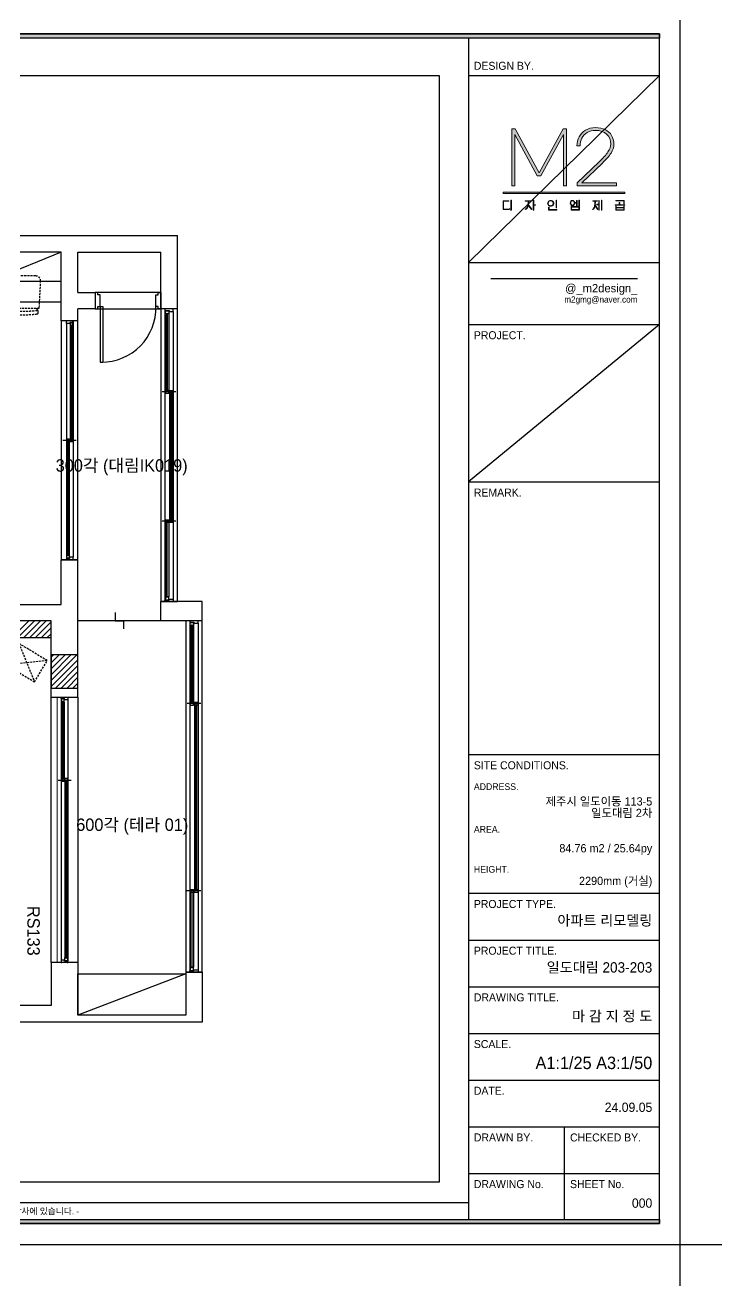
# Model space of a CAD drawing. Header units: inches. Extents: x 69359 to 144970, y -4972 to 56514.
# Drawn here: x 132274 to 140670, y 3421 to 18626 of the extents above; entities that cross this region are included whole.
import ezdxf
from ezdxf.enums import TextEntityAlignment as Align

# ---------------------------------------------------------------- set-up
doc = ezdxf.new("R2010")
doc.units = ezdxf.units.IN
doc.header["$LTSCALE"] = 50
doc.header["$MEASUREMENT"] = 0
doc.linetypes.add('DASHED', pattern=[0.75, 0.5, -0.25])
for name, color, linetype in [('02-WAL', 2, 'Continuous'), ('03-WAL NEW', 3, 'Continuous'), ('04-WIN', 4, 'Continuous'), ('06-FUR', 6, 'Continuous'), ('3.기호.계단선', 30, 'Continuous'), ('_U+B808_U+C774_U+C5B4 2', 7, 'Continuous'), ('FORM(YOURNAME)-1', 1, 'Continuous'), ('FORM(YOURNAME)-11', 1, 'Continuous'), ('FUR', 8, 'DASHED'), ('도면층4', 4, 'Continuous'), ('도면층5', 5, 'Continuous')]:
    doc.layers.add(name, color=color, linetype=linetype)
doc.styles.add('YOURNAME', font='HY울릉도M.TTF')
doc.styles.add('코레일둥고', font='Korail_Round_Gothic_Medium.ttf')

# ---------------------------------------------------------------- blocks, each defined once
blk = doc.blocks.new('block 34')
at = {"layer": '_U+B808_U+C774_U+C5B4 2'}
h = blk.add_hatch(color=35, dxfattribs=at)
h.dxf.hatch_style = 2
edge = h.paths.add_edge_path()
edge.add_spline(control_points=[(704.68, -105.78), (705.57, -106.21), (706.25, -106.83), (706.73, -107.63), (707.21, -108.43), (707.45, -109.38), (707.45, -110.46), (707.45, -111.43), (707.14, -112.39), (706.53, -113.34), (705.92, -114.29), (704.98, -115.38), (703.7, -116.62), (703.7, -116.62), (697.12, -122.91), (697.12, -122.91), (697.12, -122.91), (708.26, -122.91), (708.26, -122.91), (708.26, -122.91), (708.26, -123.82), (708.26, -123.82), (708.26, -123.82), (695.66, -123.82), (695.66, -123.82), (695.66, -123.82), (695.66, -122.91), (695.66, -122.91), (695.66, -122.91), (702.73, -116.15), (702.73, -116.15), (703.99, -114.93), (704.93, -113.86), (705.54, -112.95), (706.15, -112.03), (706.45, -111.2), (706.45, -110.46), (706.45, -109.07), (706.01, -107.98), (705.12, -107.2), (704.23, -106.42), (703.05, -106.03), (701.57, -106.03), (700.53, -106.03), (699.64, -106.26), (698.89, -106.71), (698.15, -107.15), (697.57, -107.75), (697.18, -108.5), (696.79, -109.25), (696.59, -110.06), (696.59, -110.94), (696.59, -110.94), (695.59, -110.94), (695.59, -110.94), (695.59, -109.89), (695.83, -108.93), (696.3, -108.05), (696.77, -107.17), (697.46, -106.46), (698.36, -105.93), (699.26, -105.4), (700.33, -105.13), (701.57, -105.13), (702.76, -105.13), (703.79, -105.35), (704.68, -105.78)], knot_values=[0, 0, 0, 0, 1, 1, 1, 2, 2, 2, 3, 3, 3, 4, 4, 4, 5, 5, 5, 6, 6, 6, 7, 7, 7, 8, 8, 8, 9, 9, 9, 10, 10, 10, 11, 11, 11, 12, 12, 12, 13, 13, 13, 14, 14, 14, 15, 15, 15, 16, 16, 16, 17, 17, 17, 18, 18, 18, 19, 19, 19, 20, 20, 20, 21, 21, 21, 22, 22, 22, 22], degree=3, periodic=0)
h = blk.add_hatch(color=35, dxfattribs=at)
h.dxf.hatch_style = 2
h.paths.add_polyline_path([(674.6, -105.53), (675.73, -105.53), (683.42, -119.69), (691.1, -105.53), (692.22, -105.53), (692.22, -123.82), (691.22, -123.82), (691.22, -107.31), (683.97, -120.67), (682.84, -120.67), (675.59, -107.31), (675.59, -123.82), (674.6, -123.82)])
at = {"layer": '_U+B808_U+C774_U+C5B4 2', "lineweight": 0}
blk.add_lwpolyline([(674.6, -105.53), (675.73, -105.53), (683.42, -119.69), (691.1, -105.53), (692.22, -105.53), (692.22, -123.82), (691.22, -123.82), (691.22, -107.31), (683.97, -120.67), (682.84, -120.67), (675.59, -107.31), (675.59, -123.82), (674.6, -123.82), (674.6, -105.53)], dxfattribs=at)
blk.add_open_spline([(704.68, -105.78), (705.57, -106.21), (706.25, -106.83), (706.73, -107.63), (707.21, -108.43), (707.45, -109.38), (707.45, -110.46), (707.45, -111.43), (707.14, -112.39), (706.53, -113.34), (705.92, -114.29), (704.98, -115.38), (703.7, -116.62), (703.7, -116.62), (697.12, -122.91), (697.12, -122.91), (697.12, -122.91), (708.26, -122.91), (708.26, -122.91), (708.26, -122.91), (708.26, -123.82), (708.26, -123.82), (708.26, -123.82), (695.66, -123.82), (695.66, -123.82), (695.66, -123.82), (695.66, -122.91), (695.66, -122.91), (695.66, -122.91), (702.73, -116.15), (702.73, -116.15), (703.99, -114.93), (704.93, -113.86), (705.54, -112.95), (706.15, -112.03), (706.45, -111.2), (706.45, -110.46), (706.45, -109.07), (706.01, -107.98), (705.12, -107.2), (704.23, -106.42), (703.05, -106.03), (701.57, -106.03), (700.53, -106.03), (699.64, -106.26), (698.89, -106.71), (698.15, -107.15), (697.57, -107.75), (697.18, -108.5), (696.79, -109.25), (696.59, -110.06), (696.59, -110.94), (696.59, -110.94), (695.59, -110.94), (695.59, -110.94), (695.59, -109.89), (695.83, -108.93), (696.3, -108.05), (696.77, -107.17), (697.46, -106.46), (698.36, -105.93), (699.26, -105.4), (700.33, -105.13), (701.57, -105.13), (702.76, -105.13), (703.79, -105.35), (704.68, -105.78)], degree=3, knots=[0, 0, 0, 0, 1, 1, 1, 2, 2, 2, 3, 3, 3, 4, 4, 4, 5, 5, 5, 6, 6, 6, 7, 7, 7, 8, 8, 8, 9, 9, 9, 10, 10, 10, 11, 11, 11, 12, 12, 12, 13, 13, 13, 14, 14, 14, 15, 15, 15, 16, 16, 16, 17, 17, 17, 18, 18, 18, 19, 19, 19, 20, 20, 20, 21, 21, 21, 22, 22, 22, 22], dxfattribs=at)
blk = doc.blocks.new('block 35')
at = {"layer": '_U+B808_U+C774_U+C5B4 2'}
h = blk.add_hatch(color=35, dxfattribs=at)
h.dxf.hatch_style = 2
edge = h.paths.add_edge_path()
edge.add_spline(control_points=[(673.72, -128.8), (673.72, -128.8), (672, -128.8), (672, -128.8), (672, -128.8), (672, -131.36), (672, -131.36), (672, -131.36), (673.14, -131.36), (673.14, -131.36), (673.29, -131.36), (673.44, -131.34), (673.6, -131.31), (673.75, -131.28), (673.88, -131.24), (673.98, -131.2), (673.98, -131.2), (673.98, -131.35), (673.98, -131.35), (673.88, -131.4), (673.75, -131.44), (673.6, -131.47), (673.45, -131.49), (673.3, -131.51), (673.14, -131.51), (673.14, -131.51), (671.83, -131.51), (671.83, -131.51), (671.83, -131.51), (671.83, -128.65), (671.83, -128.65), (671.83, -128.65), (673.72, -128.65), (673.72, -128.65), (673.72, -128.65), (673.72, -128.8), (673.72, -128.8)], knot_values=[0, 0, 0, 0, 1, 1, 1, 2, 2, 2, 3, 3, 3, 4, 4, 4, 5, 5, 5, 6, 6, 6, 7, 7, 7, 8, 8, 8, 9, 9, 9, 10, 10, 10, 11, 11, 11, 12, 12, 12, 12], degree=3, periodic=0)
h.paths.add_polyline_path([(674.54, -131.73), (674.38, -131.74), (674.38, -128.5), (674.54, -128.5)])
h = blk.add_hatch(color=35, dxfattribs=at)
h.dxf.hatch_style = 2
edge = h.paths.add_edge_path()
edge.add_spline(control_points=[(679.96, -130.01), (679.96, -130.01), (681.09, -131.37), (681.09, -131.37), (681.09, -131.37), (680.96, -131.47), (680.96, -131.47), (680.96, -131.47), (679.92, -130.19), (679.92, -130.19), (679.82, -130.57), (679.69, -130.87), (679.52, -131.09), (679.35, -131.32), (679.14, -131.46), (678.9, -131.51), (678.9, -131.51), (678.9, -131.36), (678.9, -131.36), (679.11, -131.3), (679.3, -131.16), (679.45, -130.93), (679.6, -130.7), (679.71, -130.39), (679.79, -130.03), (679.86, -129.66), (679.91, -129.25), (679.91, -128.8), (679.91, -128.8), (678.97, -128.8), (678.97, -128.8), (678.97, -128.8), (678.97, -128.65), (678.97, -128.65), (678.97, -128.65), (681, -128.65), (681, -128.65), (681, -128.65), (681, -128.8), (681, -128.8), (681, -128.8), (680.07, -128.8), (680.07, -128.8), (680.06, -129.26), (680.03, -129.66), (679.96, -130.01)], knot_values=[0, 0, 0, 0, 1, 1, 1, 2, 2, 2, 3, 3, 3, 4, 4, 4, 5, 5, 5, 6, 6, 6, 7, 7, 7, 8, 8, 8, 9, 9, 9, 10, 10, 10, 11, 11, 11, 12, 12, 12, 13, 13, 13, 14, 14, 14, 15, 15, 15, 15], degree=3, periodic=0)
h.paths.add_polyline_path([(682.21, -130.06), (681.69, -130.06), (681.69, -131.73), (681.54, -131.73), (681.54, -128.5), (681.69, -128.5), (681.69, -129.92), (682.21, -129.92)])
h = blk.add_hatch(color=35, dxfattribs=at)
h.dxf.hatch_style = 2
edge = h.paths.add_edge_path()
edge.add_spline(control_points=[(687.69, -128.68), (687.84, -128.76), (687.95, -128.87), (688.03, -129.01), (688.11, -129.15), (688.15, -129.3), (688.15, -129.47), (688.15, -129.64), (688.11, -129.8), (688.03, -129.94), (687.95, -130.08), (687.84, -130.19), (687.69, -130.27), (687.54, -130.35), (687.36, -130.39), (687.15, -130.39), (686.95, -130.39), (686.77, -130.35), (686.62, -130.27), (686.47, -130.19), (686.36, -130.08), (686.28, -129.94), (686.2, -129.8), (686.16, -129.64), (686.16, -129.47), (686.16, -129.3), (686.2, -129.15), (686.28, -129.01), (686.36, -128.87), (686.47, -128.76), (686.62, -128.68), (686.77, -128.6), (686.95, -128.56), (687.15, -128.56), (687.36, -128.56), (687.54, -128.6), (687.69, -128.68)], knot_values=[0, 0, 0, 0, 1, 1, 1, 2, 2, 2, 3, 3, 3, 4, 4, 4, 5, 5, 5, 6, 6, 6, 7, 7, 7, 8, 8, 8, 9, 9, 9, 10, 10, 10, 11, 11, 11, 12, 12, 12, 12], degree=3, periodic=0)
edge = h.paths.add_edge_path()
edge.add_spline(control_points=[(686.72, -128.79), (686.59, -128.86), (686.49, -128.95), (686.43, -129.07), (686.36, -129.18), (686.32, -129.32), (686.32, -129.47), (686.32, -129.63), (686.36, -129.76), (686.43, -129.88), (686.49, -130), (686.59, -130.09), (686.72, -130.15), (686.84, -130.22), (686.99, -130.25), (687.15, -130.25), (687.32, -130.25), (687.46, -130.22), (687.59, -130.15), (687.72, -130.09), (687.81, -130), (687.88, -129.88), (687.95, -129.76), (687.98, -129.63), (687.98, -129.47), (687.98, -129.32), (687.95, -129.18), (687.88, -129.07), (687.81, -128.95), (687.72, -128.86), (687.59, -128.79), (687.46, -128.73), (687.32, -128.7), (687.15, -128.7), (686.99, -128.7), (686.84, -128.73), (686.72, -128.79)], knot_values=[0, 0, 0, 0, 1, 1, 1, 2, 2, 2, 3, 3, 3, 4, 4, 4, 5, 5, 5, 6, 6, 6, 7, 7, 7, 8, 8, 8, 9, 9, 9, 10, 10, 10, 11, 11, 11, 12, 12, 12, 12], degree=3, periodic=0)
h.paths.add_polyline_path([(686.6, -131.51), (689.15, -131.51), (689.15, -131.66), (686.44, -131.66), (686.44, -130.66), (686.6, -130.66)])
h.paths.add_polyline_path([(689.03, -130.91), (688.87, -130.91), (688.87, -128.5), (689.03, -128.5)])
h = blk.add_hatch(color=35, dxfattribs=at)
h.dxf.hatch_style = 2
edge = h.paths.add_edge_path()
edge.add_spline(control_points=[(694.67, -130), (694.55, -130.16), (694.37, -130.23), (694.14, -130.23), (693.91, -130.23), (693.73, -130.16), (693.61, -130), (693.48, -129.84), (693.42, -129.64), (693.42, -129.39), (693.42, -129.14), (693.48, -128.94), (693.61, -128.78), (693.73, -128.62), (693.91, -128.54), (694.14, -128.54), (694.35, -128.54), (694.51, -128.61), (694.63, -128.74), (694.75, -128.87), (694.83, -129.04), (694.85, -129.25), (694.85, -129.25), (695.45, -129.25), (695.45, -129.25), (695.45, -129.25), (695.45, -128.52), (695.45, -128.52), (695.45, -128.52), (695.61, -128.52), (695.61, -128.52), (695.61, -128.52), (695.61, -130.29), (695.61, -130.29), (695.61, -130.29), (695.45, -130.29), (695.45, -130.29), (695.45, -130.29), (695.45, -129.4), (695.45, -129.4), (695.45, -129.4), (694.86, -129.4), (694.86, -129.4), (694.85, -129.64), (694.79, -129.85), (694.67, -130)], knot_values=[0, 0, 0, 0, 1, 1, 1, 2, 2, 2, 3, 3, 3, 4, 4, 4, 5, 5, 5, 6, 6, 6, 7, 7, 7, 8, 8, 8, 9, 9, 9, 10, 10, 10, 11, 11, 11, 12, 12, 12, 13, 13, 13, 14, 14, 14, 15, 15, 15, 15], degree=3, periodic=0)
edge = h.paths.add_edge_path()
edge.add_spline(control_points=[(693.73, -129.9), (693.83, -130.03), (693.97, -130.09), (694.14, -130.09), (694.31, -130.09), (694.45, -130.03), (694.55, -129.9), (694.65, -129.78), (694.7, -129.61), (694.7, -129.39), (694.7, -129.17), (694.65, -129), (694.55, -128.87), (694.45, -128.75), (694.31, -128.69), (694.14, -128.69), (693.97, -128.69), (693.83, -128.75), (693.73, -128.87), (693.63, -129), (693.58, -129.17), (693.58, -129.39), (693.58, -129.61), (693.63, -129.78), (693.73, -129.9)], knot_values=[0, 0, 0, 0, 1, 1, 1, 2, 2, 2, 3, 3, 3, 4, 4, 4, 5, 5, 5, 6, 6, 6, 7, 7, 7, 8, 8, 8, 8], degree=3, periodic=0)
h.paths.add_polyline_path([(693.69, -130.55), (696.36, -130.55), (696.36, -131.66), (693.69, -131.66)])
h.paths.add_polyline_path([(693.85, -131.51), (696.2, -131.51), (696.2, -130.7), (693.85, -130.7)])
h.paths.add_polyline_path([(696.36, -128.5), (696.36, -130.32), (696.2, -130.32), (696.2, -128.5)])
h = blk.add_hatch(color=35, dxfattribs=at)
h.dxf.hatch_style = 2
edge = h.paths.add_edge_path()
edge.add_spline(control_points=[(701.46, -129.93), (701.46, -129.93), (702.28, -131.39), (702.28, -131.39), (702.28, -131.39), (702.15, -131.47), (702.15, -131.47), (702.15, -131.47), (701.43, -130.17), (701.43, -130.17), (701.3, -130.94), (701.03, -131.39), (700.63, -131.51), (700.63, -131.51), (700.63, -131.35), (700.63, -131.35), (700.88, -131.26), (701.06, -130.99), (701.18, -130.55), (701.3, -130.1), (701.37, -129.52), (701.37, -128.8), (701.37, -128.8), (700.67, -128.8), (700.67, -128.8), (700.67, -128.8), (700.67, -128.65), (700.67, -128.65), (700.67, -128.65), (702.19, -128.65), (702.19, -128.65), (702.19, -128.65), (702.19, -128.8), (702.19, -128.8), (702.19, -128.8), (701.53, -128.8), (701.53, -128.8), (701.52, -129.25), (701.5, -129.63), (701.46, -129.93)], knot_values=[0, 0, 0, 0, 1, 1, 1, 2, 2, 2, 3, 3, 3, 4, 4, 4, 5, 5, 5, 6, 6, 6, 7, 7, 7, 8, 8, 8, 9, 9, 9, 10, 10, 10, 11, 11, 11, 12, 12, 12, 13, 13, 13, 13], degree=3, periodic=0)
h.paths.add_polyline_path([(702.59, -128.52), (702.75, -128.52), (702.75, -131.68), (702.59, -131.68), (702.59, -129.95), (702, -129.95), (702, -129.8), (702.59, -129.8)])
h.paths.add_polyline_path([(703.61, -128.5), (703.61, -131.73), (703.45, -131.73), (703.45, -128.5)])
h = blk.add_hatch(color=35, dxfattribs=at)
h.dxf.hatch_style = 2
h.paths.add_polyline_path([(711.02, -129.93), (711.02, -130.07), (707.82, -130.07), (707.82, -129.93), (709.16, -129.93), (709.16, -129.2), (709.32, -129.2), (709.32, -129.93)])
h.paths.add_polyline_path([(710.61, -128.72), (708.07, -128.72), (708.07, -128.57), (710.77, -128.57), (710.77, -129.64), (710.61, -129.64)])
h.paths.add_polyline_path([(710.61, -130.36), (710.77, -130.36), (710.77, -131.66), (708.08, -131.66), (708.08, -130.36), (708.24, -130.36), (708.24, -130.83), (710.61, -130.83)])
h.paths.add_polyline_path([(710.61, -131.52), (710.61, -130.97), (708.24, -130.97), (708.24, -131.52)])
at = {"layer": '_U+B808_U+C774_U+C5B4 2', "lineweight": 0}
for points in [[(674.54, -131.73), (674.38, -131.74), (674.38, -128.5), (674.54, -128.5), (674.54, -131.73)], [(682.21, -130.06), (681.69, -130.06), (681.69, -131.73), (681.54, -131.73), (681.54, -128.5), (681.69, -128.5), (681.69, -129.92), (682.21, -129.92), (682.21, -130.06)], [(689.03, -130.91), (688.87, -130.91), (688.87, -128.5), (689.03, -128.5), (689.03, -130.91)], [(696.36, -128.5), (696.36, -130.32), (696.2, -130.32), (696.2, -128.5), (696.36, -128.5)], [(702.59, -128.52), (702.75, -128.52), (702.75, -131.68), (702.59, -131.68), (702.59, -129.95), (702, -129.95), (702, -129.8), (702.59, -129.8), (702.59, -128.52)], [(703.61, -128.5), (703.61, -131.73), (703.45, -131.73), (703.45, -128.5), (703.61, -128.5)], [(711.02, -129.93), (711.02, -130.07), (707.82, -130.07), (707.82, -129.93), (709.16, -129.93), (709.16, -129.2), (709.32, -129.2), (709.32, -129.93), (711.02, -129.93)], [(710.61, -128.72), (708.07, -128.72), (708.07, -128.57), (710.77, -128.57), (710.77, -129.64), (710.61, -129.64), (710.61, -128.72)], [(686.6, -131.51), (689.15, -131.51), (689.15, -131.66), (686.44, -131.66), (686.44, -130.66), (686.6, -130.66), (686.6, -131.51)], [(693.69, -130.55), (696.36, -130.55), (696.36, -131.66), (693.69, -131.66), (693.69, -130.55)], [(693.85, -131.51), (696.2, -131.51), (696.2, -130.7), (693.85, -130.7), (693.85, -131.51)], [(710.61, -130.36), (710.77, -130.36), (710.77, -131.66), (708.08, -131.66), (708.08, -130.36), (708.24, -130.36), (708.24, -130.83), (710.61, -130.83), (710.61, -130.36)], [(710.61, -131.52), (710.61, -130.97), (708.24, -130.97), (708.24, -131.52), (710.61, -131.52)]]:
    blk.add_lwpolyline(points, dxfattribs=at)
for points, knots in [([(673.72, -128.8), (673.72, -128.8), (672, -128.8), (672, -128.8), (672, -128.8), (672, -131.36), (672, -131.36), (672, -131.36), (673.14, -131.36), (673.14, -131.36), (673.29, -131.36), (673.44, -131.34), (673.6, -131.31), (673.75, -131.28), (673.88, -131.24), (673.98, -131.2), (673.98, -131.2), (673.98, -131.35), (673.98, -131.35), (673.88, -131.4), (673.75, -131.44), (673.6, -131.47), (673.45, -131.49), (673.3, -131.51), (673.14, -131.51), (673.14, -131.51), (671.83, -131.51), (671.83, -131.51), (671.83, -131.51), (671.83, -128.65), (671.83, -128.65), (671.83, -128.65), (673.72, -128.65), (673.72, -128.65), (673.72, -128.65), (673.72, -128.8), (673.72, -128.8)], [0, 0, 0, 0, 1, 1, 1, 2, 2, 2, 3, 3, 3, 4, 4, 4, 5, 5, 5, 6, 6, 6, 7, 7, 7, 8, 8, 8, 9, 9, 9, 10, 10, 10, 11, 11, 11, 12, 12, 12, 12]), ([(679.96, -130.01), (679.96, -130.01), (681.09, -131.37), (681.09, -131.37), (681.09, -131.37), (680.96, -131.47), (680.96, -131.47), (680.96, -131.47), (679.92, -130.19), (679.92, -130.19), (679.82, -130.57), (679.69, -130.87), (679.52, -131.09), (679.35, -131.32), (679.14, -131.46), (678.9, -131.51), (678.9, -131.51), (678.9, -131.36), (678.9, -131.36), (679.11, -131.3), (679.3, -131.16), (679.45, -130.93), (679.6, -130.7), (679.71, -130.39), (679.79, -130.03), (679.86, -129.66), (679.91, -129.25), (679.91, -128.8), (679.91, -128.8), (678.97, -128.8), (678.97, -128.8), (678.97, -128.8), (678.97, -128.65), (678.97, -128.65), (678.97, -128.65), (681, -128.65), (681, -128.65), (681, -128.65), (681, -128.8), (681, -128.8), (681, -128.8), (680.07, -128.8), (680.07, -128.8), (680.06, -129.26), (680.03, -129.66), (679.96, -130.01)], [0, 0, 0, 0, 1, 1, 1, 2, 2, 2, 3, 3, 3, 4, 4, 4, 5, 5, 5, 6, 6, 6, 7, 7, 7, 8, 8, 8, 9, 9, 9, 10, 10, 10, 11, 11, 11, 12, 12, 12, 13, 13, 13, 14, 14, 14, 15, 15, 15, 15]), ([(687.69, -128.68), (687.84, -128.76), (687.95, -128.87), (688.03, -129.01), (688.11, -129.15), (688.15, -129.3), (688.15, -129.47), (688.15, -129.64), (688.11, -129.8), (688.03, -129.94), (687.95, -130.08), (687.84, -130.19), (687.69, -130.27), (687.54, -130.35), (687.36, -130.39), (687.15, -130.39), (686.95, -130.39), (686.77, -130.35), (686.62, -130.27), (686.47, -130.19), (686.36, -130.08), (686.28, -129.94), (686.2, -129.8), (686.16, -129.64), (686.16, -129.47), (686.16, -129.3), (686.2, -129.15), (686.28, -129.01), (686.36, -128.87), (686.47, -128.76), (686.62, -128.68), (686.77, -128.6), (686.95, -128.56), (687.15, -128.56), (687.36, -128.56), (687.54, -128.6), (687.69, -128.68)], [0, 0, 0, 0, 1, 1, 1, 2, 2, 2, 3, 3, 3, 4, 4, 4, 5, 5, 5, 6, 6, 6, 7, 7, 7, 8, 8, 8, 9, 9, 9, 10, 10, 10, 11, 11, 11, 12, 12, 12, 12]), ([(686.72, -128.79), (686.59, -128.86), (686.49, -128.95), (686.43, -129.07), (686.36, -129.18), (686.32, -129.32), (686.32, -129.47), (686.32, -129.63), (686.36, -129.76), (686.43, -129.88), (686.49, -130), (686.59, -130.09), (686.72, -130.15), (686.84, -130.22), (686.99, -130.25), (687.15, -130.25), (687.32, -130.25), (687.46, -130.22), (687.59, -130.15), (687.72, -130.09), (687.81, -130), (687.88, -129.88), (687.95, -129.76), (687.98, -129.63), (687.98, -129.47), (687.98, -129.32), (687.95, -129.18), (687.88, -129.07), (687.81, -128.95), (687.72, -128.86), (687.59, -128.79), (687.46, -128.73), (687.32, -128.7), (687.15, -128.7), (686.99, -128.7), (686.84, -128.73), (686.72, -128.79)], [0, 0, 0, 0, 1, 1, 1, 2, 2, 2, 3, 3, 3, 4, 4, 4, 5, 5, 5, 6, 6, 6, 7, 7, 7, 8, 8, 8, 9, 9, 9, 10, 10, 10, 11, 11, 11, 12, 12, 12, 12]), ([(694.67, -130), (694.55, -130.16), (694.37, -130.23), (694.14, -130.23), (693.91, -130.23), (693.73, -130.16), (693.61, -130), (693.48, -129.84), (693.42, -129.64), (693.42, -129.39), (693.42, -129.14), (693.48, -128.94), (693.61, -128.78), (693.73, -128.62), (693.91, -128.54), (694.14, -128.54), (694.35, -128.54), (694.51, -128.61), (694.63, -128.74), (694.75, -128.87), (694.83, -129.04), (694.85, -129.25), (694.85, -129.25), (695.45, -129.25), (695.45, -129.25), (695.45, -129.25), (695.45, -128.52), (695.45, -128.52), (695.45, -128.52), (695.61, -128.52), (695.61, -128.52), (695.61, -128.52), (695.61, -130.29), (695.61, -130.29), (695.61, -130.29), (695.45, -130.29), (695.45, -130.29), (695.45, -130.29), (695.45, -129.4), (695.45, -129.4), (695.45, -129.4), (694.86, -129.4), (694.86, -129.4), (694.85, -129.64), (694.79, -129.85), (694.67, -130)], [0, 0, 0, 0, 1, 1, 1, 2, 2, 2, 3, 3, 3, 4, 4, 4, 5, 5, 5, 6, 6, 6, 7, 7, 7, 8, 8, 8, 9, 9, 9, 10, 10, 10, 11, 11, 11, 12, 12, 12, 13, 13, 13, 14, 14, 14, 15, 15, 15, 15]), ([(693.73, -129.9), (693.83, -130.03), (693.97, -130.09), (694.14, -130.09), (694.31, -130.09), (694.45, -130.03), (694.55, -129.9), (694.65, -129.78), (694.7, -129.61), (694.7, -129.39), (694.7, -129.17), (694.65, -129), (694.55, -128.87), (694.45, -128.75), (694.31, -128.69), (694.14, -128.69), (693.97, -128.69), (693.83, -128.75), (693.73, -128.87), (693.63, -129), (693.58, -129.17), (693.58, -129.39), (693.58, -129.61), (693.63, -129.78), (693.73, -129.9)], [0, 0, 0, 0, 1, 1, 1, 2, 2, 2, 3, 3, 3, 4, 4, 4, 5, 5, 5, 6, 6, 6, 7, 7, 7, 8, 8, 8, 8]), ([(701.46, -129.93), (701.46, -129.93), (702.28, -131.39), (702.28, -131.39), (702.28, -131.39), (702.15, -131.47), (702.15, -131.47), (702.15, -131.47), (701.43, -130.17), (701.43, -130.17), (701.3, -130.94), (701.03, -131.39), (700.63, -131.51), (700.63, -131.51), (700.63, -131.35), (700.63, -131.35), (700.88, -131.26), (701.06, -130.99), (701.18, -130.55), (701.3, -130.1), (701.37, -129.52), (701.37, -128.8), (701.37, -128.8), (700.67, -128.8), (700.67, -128.8), (700.67, -128.8), (700.67, -128.65), (700.67, -128.65), (700.67, -128.65), (702.19, -128.65), (702.19, -128.65), (702.19, -128.65), (702.19, -128.8), (702.19, -128.8), (702.19, -128.8), (701.53, -128.8), (701.53, -128.8), (701.52, -129.25), (701.5, -129.63), (701.46, -129.93)], [0, 0, 0, 0, 1, 1, 1, 2, 2, 2, 3, 3, 3, 4, 4, 4, 5, 5, 5, 6, 6, 6, 7, 7, 7, 8, 8, 8, 9, 9, 9, 10, 10, 10, 11, 11, 11, 12, 12, 12, 13, 13, 13, 13])]:
    blk.add_open_spline(points, degree=3, knots=knots, dxfattribs=at)
blk = doc.blocks.new('block 33')
at = {"layer": '_U+B808_U+C774_U+C5B4 2'}
for name in ['block 34', 'block 35']:
    blk.add_blockref(name, (0, 0), dxfattribs=at)
blk = doc.blocks.new('block 32')
at = {"layer": '_U+B808_U+C774_U+C5B4 2'}
h = blk.add_hatch(color=35, dxfattribs=at)
h.dxf.hatch_style = 2
h.paths.add_polyline_path([(711.02, -126.32), (671.83, -126.32), (671.83, -125.91), (711.02, -125.91)])
at = {"layer": '_U+B808_U+C774_U+C5B4 2', "lineweight": 0}
blk.add_lwpolyline([(711.02, -126.32), (671.83, -126.32), (671.83, -125.91), (711.02, -125.91), (711.02, -126.32)], dxfattribs=at)
at = {"layer": '_U+B808_U+C774_U+C5B4 2'}
blk.add_blockref('block 33', (0, 0), dxfattribs=at)
blk = doc.blocks.new('FORM-ELEVATION')
at = {"layer": 'FORM(YOURNAME)-11'}
h = blk.add_hatch(color=256, dxfattribs=at)
h.dxf.hatch_style = 1
h.paths.add_polyline_path([(-10309, 35708), (71691, 35708), (71691, 35508), (-10309, 35508)])
h.paths.add_polyline_path([(-10309, -21492), (71691, -21492), (71691, -21692), (-10309, -21692)])
at = {"layer": 'Defpoints', "color": 158}
for p, q in [((62481, 35508), (62481, -21492)), ((62481, 33708), (71691, 33708)), ((62481, 24686), (71691, 33708)), ((62481, 24686), (71691, 24686)), ((71691, 21686), (62481, 14097)), ((62481, -20692), (-10309, -20692))]:
    blk.add_line(p, q, dxfattribs=at)
for points in [[(-10309, -21692), (71691, -21692), (71691, 35708), (-10309, 35708)], [(-8309, 33708), (61071, 33708), (61071, -19692), (-8309, -19692)]]:
    blk.add_lwpolyline(points, close=True, dxfattribs=at)
at = {"layer": 'Defpoints', "color": 1}
blk.add_lwpolyline([(72691, -24692), (72691, -22692), (74691, -22692)], dxfattribs=at)
at = {"layer": 'FORM(YOURNAME)-11', "color": 251}
blk.add_line((63550, 23916), (70622, 23916), dxfattribs=at)
at = {"layer": 'FORM(YOURNAME)-11', "color": 14}
for p, q in [((62481, 21686), (71691, 21686)), ((62481, 14097), (71691, 14097)), ((62481, 937), (71691, 937)), ((62481, -5756), (71691, -5756)), ((62481, -8009), (71691, -8009)), ((62481, -10261), (71691, -10261)), ((62481, -12514), (71691, -12514)), ((62481, -14766), (71691, -14766)), ((62481, -17019), (71691, -17019)), ((67086, -17019), (67086, -21492)), ((62481, -19271), (71691, -19271))]:
    blk.add_line(p, q, dxfattribs=at)
at = {"layer": 'FORM(YOURNAME)-11', "color": 250}
blk.add_lwpolyline([(-11309, -22692), (72691, -22692), (72691, 36708), (-11309, 36708)], close=True, dxfattribs=at)
at = {"layer": 'FORM(YOURNAME)-11'}
for points in [[(-10309, 35708), (71691, 35708), (71691, 35508), (-10309, 35508)], [(-10309, -21492), (71691, -21492), (71691, -21692), (-10309, -21692)]]:
    blk.add_lwpolyline(points, close=True, dxfattribs=at)
at = {"layer": '_U+B808_U+C774_U+C5B4 2', "xscale": 150, "yscale": 150, "zscale": 150}
blk.add_blockref('block 32', (-36628, 46957), dxfattribs=at)
at = {"layer": 'FORM(YOURNAME)-11', "color": 14, "style": 'YOURNAME'}
for s, height, p in [('DESIGN BY.', 386.1, (62739, 34170)), ('PROJECT.', 386.1, (62739, 21172)), ('REMARK.', 386.1, (62739, 13582)), ('SITE CONDITIONS.', 386.14, (62739, 422)), ('PROJECT TYPE.', 386.14, (62739, -6271)), ('PROJECT TITLE.', 386.14, (62739, -8524)), ('DRAWING TITLE.', 386.14, (62739, -10776)), ('SCALE.', 386.1, (62739, -13029)), ('DATE.', 386.1, (62739, -15281)), ('DRAWN BY.', 386.1, (62739, -17534)), ('CHECKED BY.', 386.14, (67376, -17534)), ('DRAWING No.', 386.14, (62739, -19786)), ('SHEET No.', 386.1, (67376, -19786))]:
    blk.add_text(s, height=height, dxfattribs=at).set_placement(p, align=Align.MIDDLE_LEFT)
for s, height, width, p in [('@_m2design_', 400, 1.03, (70622, 23242)), ('m2gmg@naver.com', 300, 0.995, (70622, 22747))]:
    blk.add_text(s, height=height, dxfattribs=dict(at, width=width)).set_placement(p, align=Align.RIGHT)
at = {"layer": 'FORM(YOURNAME)-11', "color": 251, "style": 'YOURNAME'}
for s, p in [('ADDRESS.', (62739, -608)), ('AREA.', (62739, -2667)), ('HEIGHT.', (62739, -4598))]:
    blk.add_text(s, height=321.8, dxfattribs=at).set_placement(p, align=Align.MIDDLE_LEFT)
at = {"layer": 'FORM(YOURNAME)-11', "color": 1, "style": 'YOURNAME'}
blk.add_text("- 본 도서는 어떠한 경우에도 무단으로 도용할 수 없으며 도용시 '지적재산권' 보호에 관한 법률에 의거, 법적 분쟁이 발생합니다.  또한 본 도서에 관한 모든 저작권은 당사에 있습니다. -", height=300, dxfattribs=at).set_placement((28146, -21092), align=Align.MIDDLE_CENTER)
at = {"layer": 'FORM(YOURNAME)-11', "color": 3, "style": 'YOURNAME'}
for tag, height, p in [('1', 450, (71041, -1219)), ('2', 450, (71041, -1863)), ('3', 450, (71041, -3150)), ('4', 450, (71041, -5081)), ('5', 515, (71041, -7398)), ('6', 515, (71041, -9650)), ('7', 515, (71041, -11903)), ('8', 515, (71041, -14155)), ('9', 515, (71041, -16408)), ('10', 515, (66791, -18596)), ('11', 515, (71041, -18660)), ('12', 515, (66791, -20848)), ('13', 515, (71041, -20848))]:
    blk.add_attdef(tag, text='', height=height, dxfattribs=at).set_placement(p, align=Align.MIDDLE_RIGHT)
blk = doc.blocks.new('ggwr')
at = {"layer": '02-WAL', "color": 8}
for p, q in [((124837, 1180), (129837, 1180)), ((129837, 293), (129837, 1180)), ((128437, 980), (125037, 980)), ((128437, 148), (128437, 980)), ((128637, 980), (129637, 980)), ((128637, 493), (128637, 980)), ((129637, 293), (129637, 980)), ((128637, -2732), (128637, 293)), ((129837, 293), (129637, 293)), ((128637, 148), (128437, 148)), ((128637, -2732), (128437, -2732)), ((128637, -4390), (128637, -2732)), ((129637, -3467), (129637, -3237)), ((130137, -3237), (129637, -3237)), ((130137, -3467), (130137, -3237)), ((129637, -3467), (128637, -3467)), ((130137, -3467), (129637, -3467)), ((128315, -7590), (128315, -8110)), ((128637, -7590), (128315, -7590)), ((128637, -7590), (128637, -8227)), ((129937, -7707), (129937, -8227)), ((130137, -7707), (129937, -7707)), ((130137, -7707), (130137, -8310)), ((128315, -8110), (124915, -8110)), ((130137, -8310), (123150, -8310)), ((129937, -8227), (128637, -8227))]:
    blk.add_line(p, q, dxfattribs=at)
for points in [[(128637, 493), (128847, 493), (128847, 293), (128637, 293)], [(124837, -3270), (128437, -3270), (128437, -2732)], [(128315, -4385), (128315, -3470), (124837, -3470), (124837, -3270)], [(129087, -3367), (129087, -3467), (129187, -3467), (129187, -3567)]]:
    blk.add_lwpolyline(points, dxfattribs=at)
at = {"layer": '03-WAL NEW', "color": 8}
for p, q in [((128315, -3470), (124837, -3470)), ((128315, -3670), (128315, -3470)), ((124837, -3670), (128315, -3670)), ((128315, -3880), (128315, -4280)), ((128637, -3880), (128315, -3880)), ((128637, -4280), (128637, -3880)), ((128315, -4280), (128637, -4280))]:
    blk.add_line(p, q, dxfattribs=at)
at = {"layer": '03-WAL NEW', "color": 8, "linetype": 'Continuous'}
for p, q in [((127845, -3670), (128045, -3470)), ((127915, -3670), (128115, -3470)), ((127986, -3670), (128186, -3470)), ((128057, -3670), (128257, -3470)), ((128128, -3670), (128315, -3482)), ((128198, -3670), (128315, -3553)), ((128269, -3670), (128315, -3624)), ((128315, -3907), (128342, -3880)), ((128315, -3977), (128413, -3880)), ((128315, -4048), (128483, -3880)), ((128315, -4119), (128554, -3880)), ((128315, -4189), (128625, -3880)), ((128315, -4260), (128637, -3938)), ((128366, -4280), (128637, -4009)), ((128437, -4280), (128637, -4079)), ((128508, -4280), (128637, -4150)), ((128578, -4280), (128637, -4221))]:
    blk.add_line(p, q, dxfattribs=at)
at = {"layer": '04-WIN', "color": 8}
for p, q in [((129687, 276), (129687, -3219)), ((129692, 234), (129692, -689)), ((129714, 238), (129710, 238)), ((129732, 234), (129732, -689)), ((129787, 263), (129787, -3207)), ((128499, 118), (128499, -2715)), ((128538, 118), (128540, 118)), ((128544, 89), (128544, -1275)), ((128574, 89), (128574, -1275)), ((128579, 130), (128579, -2702)), ((129818, -707), (129653, -707)), ((129742, -724), (129742, -2249)), ((129782, -724), (129782, -2249)), ((128615, -1292), (128458, -1292)), ((128504, -1310), (128504, -2673)), ((128534, -1310), (128534, -2673)), ((129820, -2267), (129652, -2267)), ((129692, -2284), (129692, -3178)), ((129732, -2284), (129732, -3178)), ((129987, -3484), (129987, -7689)), ((130087, -3497), (130087, -7677)), ((129992, -3526), (129992, -4449)), ((130014, -3522), (130010, -3522)), ((130032, -3526), (130032, -4449)), ((128436, -4407), (128436, -7560)), ((128441, -4449), (128441, -5372)), ((128471, -4449), (128471, -5372)), ((128516, -4420), (128516, -7572)), ((130118, -4467), (129953, -4467)), ((130042, -4484), (130042, -6709)), ((130082, -4484), (130082, -6709)), ((128400, -5390), (128557, -5390)), ((128481, -5407), (128481, -7531)), ((128511, -7531), (128511, -5407)), ((130120, -6727), (129952, -6727)), ((129992, -6744), (129992, -7648)), ((130032, -6744), (130032, -7648))]:
    blk.add_line(p, q, dxfattribs=at)
for points in [[(129837, 293), (129637, 293), (129637, -3237), (129837, -3237)], [(129707, 234), (129692, 234), (129692, 272), (129732, 272), (129732, 234), (129717, 234), (129715, 240), (129709, 240)], [(128637, 148), (128437, 148), (128437, -2732), (128637, -2732)], [(128564, 89), (128574, 89), (128574, 127), (128544, 127), (128544, 89), (128554, 89), (128556, 94), (128563, 94)], [(129709, -695), (129707, -689), (129692, -689), (129692, -724), (129732, -724), (129732, -689), (129717, -689), (129715, -695)], [(129757, -724), (129742, -724), (129742, -689), (129782, -689), (129782, -724), (129767, -724), (129766, -719), (129759, -719)], [(129764, -721), (129764, -2253), (129760, -2253), (129760, -721)], [(128514, -1310), (128504, -1310), (128504, -1275), (128534, -1275), (128534, -1310), (128524, -1310), (128522, -1304), (128516, -1304)], [(128521, -1306), (128517, -1306), (128517, -2677), (128521, -2677)], [(128564, -1275), (128574, -1275), (128574, -1310), (128544, -1310), (128544, -1275), (128554, -1275), (128556, -1280), (128563, -1280)], [(129717, -2284), (129715, -2279), (129709, -2279), (129707, -2284), (129692, -2284), (129692, -2249), (129732, -2249), (129732, -2284)], [(129714, -3182), (129714, -2281), (129710, -2281), (129710, -3182)], [(129759, -2255), (129766, -2255), (129767, -2249), (129782, -2249), (129782, -2284), (129742, -2284), (129742, -2249), (129757, -2249)], [(128522, -2679), (128524, -2673), (128534, -2673), (128534, -2711), (128504, -2711), (128504, -2673), (128514, -2673), (128516, -2679)], [(129707, -3178), (129692, -3178), (129692, -3216), (129732, -3216), (129732, -3178), (129717, -3178), (129715, -3184), (129709, -3184)], [(129937, -7707), (130137, -7707), (130137, -3467), (129937, -3467)], [(130007, -3526), (129992, -3526), (129992, -3488), (130032, -3488), (130032, -3526), (130017, -3526), (130015, -3520), (130009, -3520)], [(128461, -4449), (128471, -4449), (128471, -4411), (128441, -4411), (128441, -4449), (128451, -4449), (128453, -4443), (128459, -4443)], [(130009, -4455), (130007, -4449), (129992, -4449), (129992, -4484), (130032, -4484), (130032, -4449), (130017, -4449), (130015, -4455)], [(130057, -4484), (130042, -4484), (130042, -4449), (130082, -4449), (130082, -4484), (130067, -4484), (130066, -4479), (130059, -4479)], [(130064, -4481), (130064, -6713), (130060, -6713), (130060, -4481)], [(128459, -5378), (128461, -5372), (128471, -5372), (128471, -5407), (128441, -5407), (128441, -5372), (128451, -5372), (128453, -5378)], [(128481, -5372), (128481, -5407), (128491, -5407), (128493, -5402), (128499, -5402), (128501, -5407), (128511, -5407), (128511, -5372)], [(128498, -5404), (128498, -7534), (128494, -7534), (128494, -5404)], [(130017, -6744), (130015, -6739), (130009, -6739), (130007, -6744), (129992, -6744), (129992, -6709), (130032, -6709), (130032, -6744)], [(130014, -7652), (130014, -6741), (130010, -6741), (130010, -7652)], [(130059, -6715), (130066, -6715), (130067, -6709), (130082, -6709), (130082, -6744), (130042, -6744), (130042, -6709), (130057, -6709)], [(128501, -7531), (128511, -7531), (128511, -7569), (128481, -7569), (128481, -7531), (128491, -7531), (128493, -7536), (128499, -7536)], [(130007, -7648), (129992, -7648), (129992, -7686), (130032, -7686), (130032, -7648), (130017, -7648), (130015, -7654), (130009, -7654)]]:
    blk.add_lwpolyline(points, close=True, dxfattribs=at)
for points in [[(129696, 293), (129687, 293), (129687, 276), (129736, 276), (129736, 263), (129738, 263), (129787, 263), (129787, 293), (129778, 293)], [(129706, 234), (129708, 232), (129709, 231), (129710, 231)], [(129714, 238), (129714, -693), (129710, -693), (129710, 238)], [(129718, 234), (129716, 232), (129715, 231), (129714, 231)], [(128570, 148), (128579, 148), (128579, 130), (128540, 130), (128540, 118), (128499, 118), (128499, 148), (128508, 148)], [(128554, 89), (128555, 86), (128556, 86), (128557, 85)], [(128561, -1278), (128561, 92), (128557, 92), (128557, -1278), (128561, -1278), (128557, -1278)], [(128565, 89), (128564, 86), (128563, 86), (128561, 85)], [(129706, -689), (129708, -687), (129709, -686), (129710, -686)], [(129718, -689), (129716, -687), (129715, -686), (129714, -686)], [(129757, -724), (129758, -727), (129759, -728), (129760, -728)], [(129768, -724), (129767, -727), (129766, -728), (129764, -728)], [(128513, -1310), (128515, -1312), (128516, -1313), (128517, -1313)], [(128525, -1310), (128523, -1312), (128522, -1313), (128521, -1313)], [(128554, -1275), (128555, -1272), (128556, -1271), (128557, -1271)], [(128565, -1275), (128564, -1272), (128563, -1271), (128561, -1271)], [(129757, -2249), (129758, -2246), (129759, -2246), (129760, -2245)], [(129768, -2249), (129767, -2246), (129766, -2246), (129764, -2245)], [(129706, -2284), (129708, -2287), (129709, -2287), (129710, -2288)], [(129718, -2284), (129716, -2287), (129715, -2287), (129714, -2288)], [(128570, -2732), (128579, -2732), (128579, -2702), (128540, -2702), (128538, -2702), (128538, -2715), (128499, -2715), (128499, -2732), (128508, -2732)], [(128513, -2673), (128515, -2671), (128516, -2670), (128517, -2670)], [(128525, -2673), (128523, -2671), (128522, -2670), (128521, -2670)], [(129706, -3178), (129708, -3175), (129709, -3175), (129710, -3174)], [(129718, -3178), (129716, -3175), (129715, -3175), (129714, -3174)], [(129696, -3237), (129687, -3237), (129687, -3219), (129736, -3219), (129736, -3207), (129787, -3207), (129787, -3237), (129778, -3237)], [(129996, -3467), (129987, -3467), (129987, -3484), (130036, -3484), (130036, -3497), (130038, -3497), (130087, -3497), (130087, -3467), (130078, -3467)], [(130006, -3526), (130008, -3528), (130009, -3529), (130010, -3529)], [(130014, -3522), (130014, -4453), (130010, -4453), (130010, -3522)], [(130018, -3526), (130016, -3528), (130015, -3529), (130014, -3529)], [(128315, -7590), (128315, -4390), (128637, -4390), (128637, -7590), (128315, -7590)], [(128507, -4390), (128516, -4390), (128516, -4420), (128475, -4420), (128475, -4407), (128436, -4407), (128436, -4390), (128445, -4390)], [(128450, -4449), (128451, -4451), (128452, -4452), (128454, -4452)], [(128454, -5376), (128454, -4445), (128458, -4445), (128458, -5376), (128454, -5376), (128458, -5376)], [(128462, -4449), (128460, -4451), (128459, -4452), (128458, -4452)], [(130006, -4449), (130008, -4447), (130009, -4446), (130010, -4446)], [(130018, -4449), (130016, -4447), (130015, -4446), (130014, -4446)], [(130057, -4484), (130058, -4487), (130059, -4488), (130060, -4488)], [(130068, -4484), (130067, -4487), (130066, -4488), (130064, -4488)], [(128450, -5372), (128451, -5369), (128452, -5369), (128454, -5368)], [(128462, -5372), (128460, -5369), (128459, -5369), (128458, -5368)], [(128490, -5407), (128492, -5410), (128493, -5410), (128494, -5411)], [(128502, -5407), (128501, -5410), (128500, -5410), (128498, -5411)], [(130006, -6744), (130008, -6747), (130009, -6747), (130010, -6748)], [(130018, -6744), (130016, -6747), (130015, -6747), (130014, -6748)], [(130057, -6709), (130058, -6706), (130059, -6706), (130060, -6705)], [(130068, -6709), (130067, -6706), (130066, -6706), (130064, -6705)], [(128507, -7590), (128516, -7590), (128516, -7572), (128477, -7572), (128477, -7560), (128436, -7560), (128436, -7590), (128445, -7590)], [(128490, -7531), (128492, -7528), (128493, -7528), (128494, -7527)], [(128502, -7531), (128501, -7528), (128500, -7528), (128498, -7527)], [(129996, -7707), (129987, -7707), (129987, -7689), (130036, -7689), (130036, -7677), (130087, -7677), (130087, -7707), (130078, -7707)], [(130006, -7648), (130008, -7645), (130009, -7645), (130010, -7644)], [(130018, -7648), (130016, -7645), (130015, -7645), (130014, -7644)]]:
    blk.add_lwpolyline(points, dxfattribs=at)
at = {"layer": '06-FUR', "color": 8}
for p, q in [((128437, 980), (127587, 980)), ((128437, 980), (127587, 630)), ((128437, 380), (128437, 980)), ((127587, 630), (128437, 630)), ((127587, 380), (128437, 380)), ((128637, -7727), (129937, -7727)), ((128637, -8227), (128637, -7727)), ((129937, -7727), (128637, -8227)), ((129937, -7727), (129937, -8227)), ((129937, -8227), (128637, -8227))]:
    blk.add_line(p, q, dxfattribs=at)
at = {"layer": 'FUR', "color": 8}
for p, q in [((128142, 301), (128142, 276)), ((128269, -3949), (127927, -3742)), ((127927, -3742), (128115, -4206)), ((128269, -3949), (127772, -3999)), ((128115, -4206), (128269, -3949)), ((127772, -3999), (128115, -4206))]:
    blk.add_line(p, q, dxfattribs=at)
for points in [[(128162, 301, 0.399285), (128172, 311), (128189, 628, 0.429301), (128129, 691), (127845, 691, 0.429301), (127785, 628), (127801, 311, 0.399285), (127811, 301)], [(127826, 277, 0.455835), (127814, 267), (127814, 244, 0.37479), (127823, 234, 0.068331), (128151, 234, 0.37479), (128160, 244), (128160, 267, 0.455835), (128148, 277, -0.070108)]]:
    blk.add_lwpolyline(points, format="xyb", close=True, dxfattribs=at)
at = {"layer": '도면층4', "color": 8}
for p, q in [((129637, 493), (128847, 493)), ((128907, 323), (128907, -347)), ((128907, 323), (128937, 323)), ((128937, 323), (128937, -347)), ((128847, 293), (129637, 293)), ((128907, -347), (128937, -347))]:
    blk.add_line(p, q, dxfattribs=at)
for points in [[(128847, 293), (128877, 293), (128877, 323), (128907, 323), (128907, 463), (128877, 463), (128877, 493), (128847, 493), (128847, 293)], [(129637, 293), (129607, 293), (129607, 323), (129577, 323), (129577, 463), (129607, 463), (129607, 493), (129637, 493), (129637, 293)]]:
    blk.add_lwpolyline(points, dxfattribs=at)
at = {"layer": '도면층5', "color": 8}
blk.add_arc((128929, 301), 648, 269.3276, 1.9513, dxfattribs=at)

msp = doc.modelspace()

# ---------------------------------------------------------------- linework, layer by layer
at = {"layer": '03-WAL NEW', "color": 10, "const_width": 10}
msp.add_lwpolyline([(132586.3, 7320.5), (132658.4, 7320.5), (132658.4, 10520.5), (132586.3, 10520.5)], close=True, dxfattribs=at)

# ---------------------------------------------------------------- block references
at = {"layer": '03-WAL NEW'}
msp.add_blockref('ggwr', (4271.3, 14910.1), dxfattribs=at)
at = {"layer": 'FORM(YOURNAME)-1'}
ref = msp.add_blockref('FORM-ELEVATION', (121996.9, 9593.5), dxfattribs=dict(at, xscale=0.2500000000000001, yscale=0.2500000000000001, zscale=0.2500000000000001))
ref.add_attrib('13', '000', dxfattribs={"layer": 'FORM(YOURNAME)-11', "color": 3, "height": 112.5, "style": 'YOURNAME'}).set_placement((139832.1, 4417.9), align=Align.MIDDLE_RIGHT)
ref.add_attrib('9', '24.09.05', dxfattribs={"layer": 'FORM(YOURNAME)-11', "color": 3, "height": 112.5, "style": 'YOURNAME'}).set_placement((139832.1, 5573.7), align=Align.MIDDLE_RIGHT)
ref.add_attrib('8', 'A1:1/25 A3:1/50', dxfattribs={"layer": 'FORM(YOURNAME)-11', "color": 3, "height": 150, "style": 'YOURNAME'}).set_placement((139832.1, 6109.5), align=Align.MIDDLE_RIGHT)
ref.add_attrib('7', '마 감 지 정 도', dxfattribs={"layer": 'FORM(YOURNAME)-11', "color": 3, "height": 125, "style": 'YOURNAME'}).set_placement((139832.1, 6673.3), align=Align.MIDDLE_RIGHT)
ref.add_attrib('6', '일도대림 203-203', dxfattribs={"layer": 'FORM(YOURNAME)-11', "color": 3, "height": 125, "style": 'YOURNAME'}).set_placement((139832.1, 7261.2), align=Align.MIDDLE_RIGHT)
ref.add_attrib('5', '아파트 리모델링', dxfattribs={"layer": 'FORM(YOURNAME)-11', "color": 3, "height": 125, "style": 'YOURNAME'}).set_placement((139832.1, 7828.5), align=Align.MIDDLE_RIGHT)
ref.add_attrib('1', '제주시 일도이동 113-5', dxfattribs={"layer": 'FORM(YOURNAME)-11', "color": 3, "height": 100, "style": 'YOURNAME'}).set_placement((139832.1, 9263.1), align=Align.MIDDLE_RIGHT)
ref.add_attrib('2', '일도대림 2차', dxfattribs={"layer": 'FORM(YOURNAME)-11', "color": 3, "height": 100, "style": 'YOURNAME'}).set_placement((139832.1, 9123.7), align=Align.MIDDLE_RIGHT)
ref.add_attrib('3', '84.76 m2 / 25.64py', dxfattribs={"layer": 'FORM(YOURNAME)-11', "color": 3, "height": 100, "style": 'YOURNAME'}).set_placement((139832.1, 8698.2), align=Align.MIDDLE_RIGHT)
ref.add_attrib('4', '2290mm (거실)', dxfattribs={"layer": 'FORM(YOURNAME)-11', "color": 3, "height": 100, "style": 'YOURNAME'}).set_placement((139832.1, 8304.6), align=Align.MIDDLE_RIGHT)

# ---------------------------------------------------------------- texts
at = {"layer": '03-WAL NEW', "color": 10, "style": '코레일둥고'}
msp.add_text('RS133', height=150, rotation=270, dxfattribs=at).set_placement((132299.6, 8002.1))
at = {"layer": '3.기호.계단선', "color": 140, "style": '코레일둥고'}
for s, p in [('300각 (대림IK019)', (132641.6, 13240.3)), ('600각 (테라 01)', (132889, 8907))]:
    msp.add_text(s, height=150, dxfattribs=at).set_placement(p)

doc.saveas('drawing.dxf')
